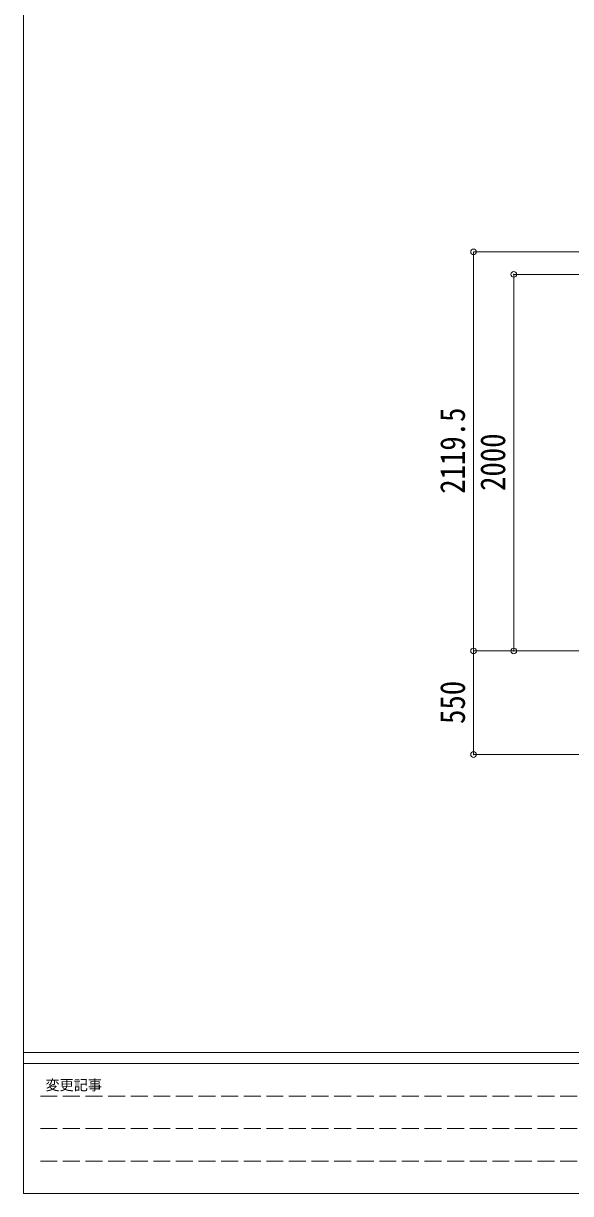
# Model space of a CAD drawing. Units: millimetres at full size, sheet at 1:30. Extents: x -8432 to 8432, y -5820 to 5820.
# Drawn here: x -8432 to -5527, y -5820 to 394 of the extents above; entities that cross this region are included whole.
import ezdxf
from ezdxf.enums import TextEntityAlignment as Align

# ---------------------------------------------------------------- set-up
doc = ezdxf.new("R2010")
doc.units = ezdxf.units.MM
doc.header["$LTSCALE"] = 30
doc.header["$PDMODE"] = 32
doc.header["$PDSIZE"] = 30
doc.linetypes.add('DASHED3', pattern=[4, 3, -1])
doc.layers.add('0-6_OTH_LINE', color=6, linetype='Continuous', lineweight=9)
doc.layers.add('F-0_240', color=7, linetype='Continuous', lineweight=9)
doc.styles.add('ＭＳ ゴシック', font='')
doc.styles.get('ＭＳ ゴシック').set_extended_font_data('MS Gothic')

msp = doc.modelspace()

# ---------------------------------------------------------------- linework, layer by layer
at = {"layer": '0-6_OTH_LINE'}
for p, q in [((-6041.99, -819.11), (-5169.99, -819.11)), ((-6041.99, -819.11), (-6041.99, -2938.59)), ((-5828.46, -2938.59), (-5828.46, -938.59)), ((-5828.46, -938.59), (-5169.99, -938.59)), ((-6041.99, -3488.59), (-6041.99, -2938.59)), ((-6041.99, -2938.59), (-5392.99, -2938.59)), ((-5828.46, -2938.59), (-5618.02, -2938.59)), ((-6041.99, -3488.59), (-5392.49, -3488.59))]:
    msp.add_line(p, q, dxfattribs=at)
for p in [(-6041.99, -819.11), (-5828.46, -938.59), (-6041.99, -2938.59), (-5828.46, -2938.59), (-6041.99, -3488.59)]:
    msp.add_point(p, dxfattribs=at)
at = {"layer": 'F-0_240', "color": 5}
for p, q in [((-8432.06, 5820), (-8432.06, -5820)), ((-8432.06, -5070), (8007.94, -5070)), ((-8432.06, -5130), (5341.19, -5130)), ((-8432.06, -5820), (8007.94, -5820))]:
    msp.add_line(p, q, dxfattribs=at)
at = {"layer": 'F-0_240', "color": 4, "linetype": 'DASHED3'}
for p, q in [((-8342.06, -5302.5), (-3538.82, -5302.5)), ((-8342.06, -5475), (-3538.82, -5475)), ((-8342.06, -5647.5), (-3538.82, -5647.5))]:
    msp.add_line(p, q, dxfattribs=at)

# ---------------------------------------------------------------- texts
at = {"layer": '0-6_OTH_LINE', "color": 7, "style": 'ＭＳ ゴシック', "width": 0.85}
for s, p in [('2119.5', (-6047.99, -2103.85)), ('2000', (-5834.46, -2088.59)), ('550', (-6047.99, -3326.09))]:
    msp.add_text(s, height=132, rotation=90, dxfattribs=at).set_placement(p, align=Align.BOTTOM_LEFT)
at = {"layer": 'F-0_240', "style": 'ＭＳ ゴシック'}
msp.add_text('変更記事', height=54.99, dxfattribs=at).set_placement((-8314.83, -5287.5), align=Align.BOTTOM_LEFT)

doc.saveas('drawing.dxf')
